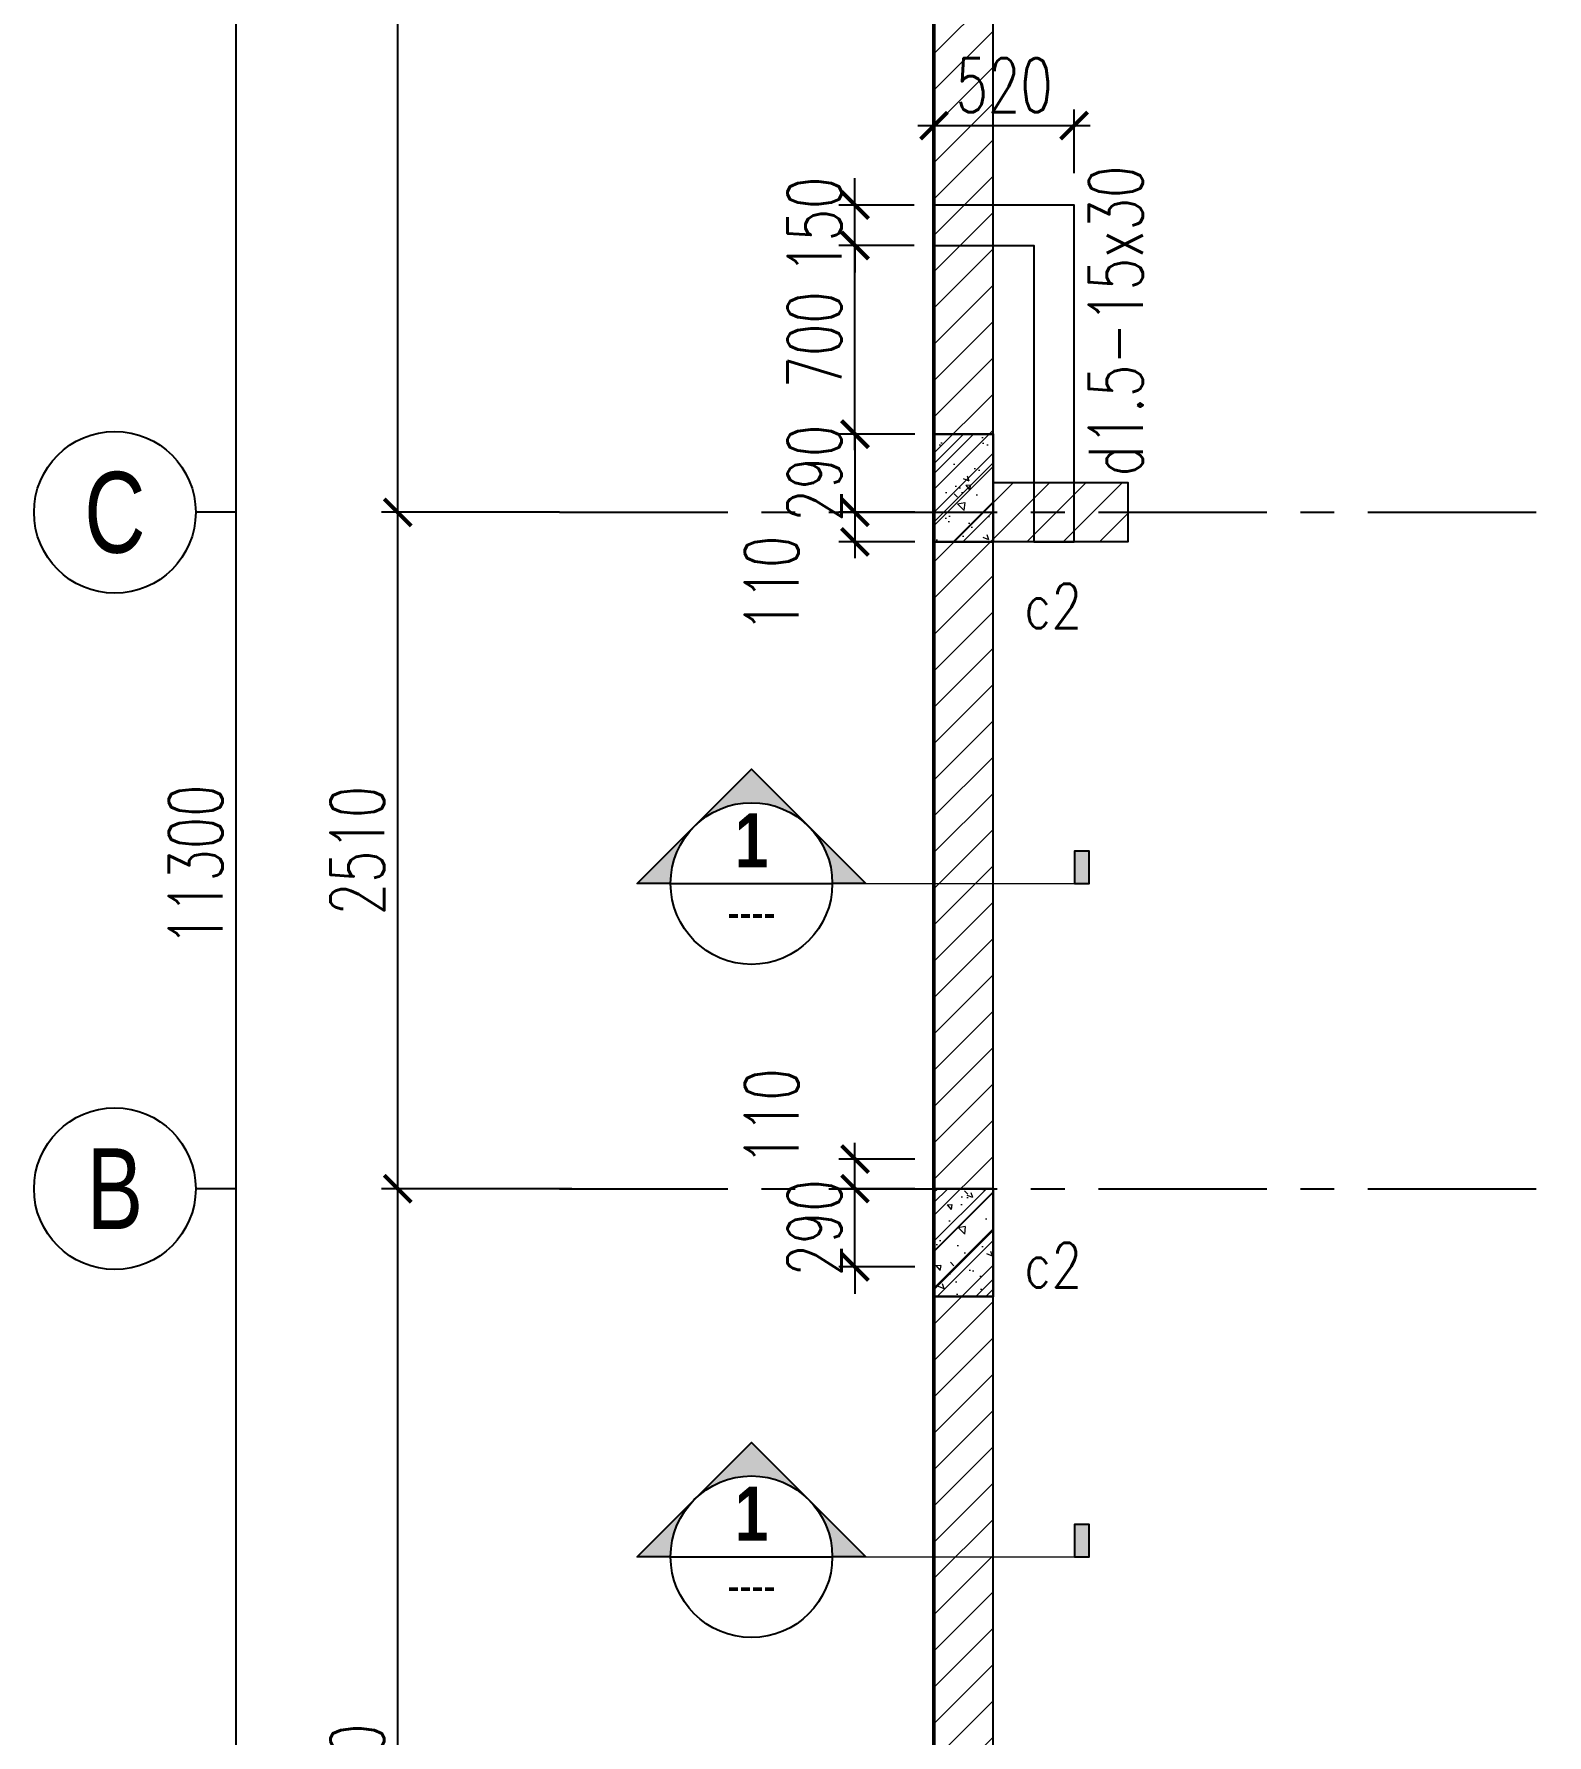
# Model space of a CAD drawing. Header units: millimetres. Extents: x -529861 to -223882, y -171969 to 61504.
# Drawn here: x -529861 to -524246, y 12006 to 18318 of the extents above; entities that cross this region are included whole.
import ezdxf
from ezdxf.enums import TextEntityAlignment as Align

# ---------------------------------------------------------------- set-up
doc = ezdxf.new("R2010")
doc.units = ezdxf.units.MM
doc.header["$LTSCALE"] = 5000
for name, pattern in [('CENTER', [2, 1.25, -0.25, 0.25, -0.25]), ('Dash', [6, 3, -3]), ('HIDDEN', [0.375, 0.25, -0.125])]:
    doc.linetypes.add(name, pattern=pattern)
doc.layers.get('Defpoints').update_dxf_attribs({"color": 143})
for name, color, linetype, lineweight in [('06- General text', 2, 'Continuous', 25), ('07- Hidden', 8, 'HIDDEN', 15), ('08- Note', 6, 'Continuous', 25), ('A-DETL-2', 1, 'Dash', 50), ('KC-COT-HATCH', 13, 'Continuous', 15), ('KC-COT-NETCAT', 2, 'Continuous', 30), ('S-Concrete', 4, 'Continuous', 25), ('S-dims', 8, 'Continuous', 18), ('S-hatch', 8, 'Continuous', 5), ('s-nomal', 32, 'Continuous', 25), ('S-text', 2, 'Continuous', 20)]:
    doc.layers.add(name, color=color, linetype=linetype, lineweight=lineweight)
for name, color, linetype in [('KC ICC-COTVACH', 3, 'Continuous'), ('KCS_AXIS', 18, 'CENTER'), ('KCS_BORDER', 3, 'Continuous'), ('KCS_CHI', 1, 'Continuous'), ('KCS_DIM', 1, 'Continuous'), ('KCS_TEXT', 2, 'Continuous')]:
    doc.layers.add(name, color=color, linetype=linetype)
doc.styles.add('Brief text', font='')
doc.styles.add('General text 1', font='')
doc.styles.add('s-text', font='vnsimli.shx', dxfattribs={"width": 0.7})
doc.styles.add('style1', font='arial.ttf', dxfattribs={"width": 0.75})
doc.styles.add('vnsimpli', font='vnsimli.shx', dxfattribs={"width": 0.65})
doc.styles.get('Brief text').set_extended_font_data('.VnHelvetInsH', bold=True)
doc.styles.get('General text 1').set_extended_font_data('.VnAvantH')
doc.dimstyles.new('1-100s', dxfattribs={"dimtxt": 200, "dimasz": 100, "dimexe": 60, "dimexo": 0, "dimgap": 50, "dimtad": 1, "dimdec": 0, "dimzin": 0, "dimdsep": 46, "dimtxsty": 's-text', "dimblk1": 'ARCHTICK', "dimblk2": 'ARCHTICK', "dimsah": 1, "dimcen": 80, "dimdle": 60, "dimclrd": 9, "dimclre": 9, "dimclrt": 2, "dimadec": 0, "dimazin": 0, "dimtfac": 0.0001, "dimtdec": 0, "dimtix": 1, "dimtmove": 1, "dimatfit": 3, "dimldrblk": 'ARCHTICK', "dimfxl": 200, "dimtolj": 1, "dimtzin": 0, "dimarcsym": 0})
pattern_1 = [(45, (173487.349945524, 123130.5743308549), (-2245.064030267288, 2245.064030267288), [])]
pattern_2 = [(45, (173487.349945524, 123130.5743308549), (-67.35192090801866, 67.35192090801866), [])]

# ---------------------------------------------------------------- blocks, each defined once
blk = doc.blocks.new('_ArchTick')
at = {"color": 0, "linetype": 'ByBlock', "const_width": 0.15}
blk.add_lwpolyline([(-0.5, -0.5), (0.5, 0.5)], dxfattribs=at)
blk = doc.blocks.new('*D1160')
at = {"layer": 'Defpoints', "color": 0, "ltscale": 1500, "transparency": 16777216}
for p in [(-32095.34346586403, -41687.54595751595), (-31448.97804727098, -41687.54595751595), (-31412.17275958155, -46137.54595751592)]:
    blk.add_point(p, dxfattribs=at)
at = {"layer": 'KCS_DIM', "color": 9, "lineweight": -2, "ltscale": 1500, "transparency": 16777216}
for p, q in [((-32095.34346586403, -46197.54595751592), (-32095.34346586403, -41627.54595751595)), ((-31448.97804727098, -41687.54595751595), (-32155.34346586403, -41687.54595751595)), ((-31412.17275958155, -46137.54595751592), (-32155.34346586403, -46137.54595751592))]:
    blk.add_line(p, q, dxfattribs=at)
at = {"layer": 'KCS_DIM', "color": 9, "lineweight": -2, "ltscale": 1500, "transparency": 16777216, "xscale": 100, "yscale": 100, "zscale": 100}
for p, rotation in [((-32095.34346586403, -41687.54595751595), 90), ((-32095.34346586403, -46137.54595751592), 270)]:
    blk.add_blockref('_ArchTick', p, dxfattribs=dict(at, rotation=rotation))
at = {"layer": 'KCS_DIM', "color": 2, "ltscale": 1500, "transparency": 16777216, "insert": (-32245.34346586404, -43912.54595751592), "char_height": 200, "attachment_point": 5, "rotation": 90, "style": 's-text'}
blk.add_mtext('\\A1;4450', dxfattribs=at)
blk = doc.blocks.new('*D1161')
at = {"layer": 'Defpoints', "color": 0, "ltscale": 1500, "transparency": 16777216}
for p in [(-32095.34346586403, -39177.54595755621), (-31495.34346586293, -39177.54595755621), (-31448.97804727098, -41687.54595751595)]:
    blk.add_point(p, dxfattribs=at)
at = {"layer": 'KCS_DIM', "color": 9, "lineweight": -2, "ltscale": 1500, "transparency": 16777216}
for p, q in [((-32095.34346586403, -41747.54595751595), (-32095.34346586403, -39117.54595755621)), ((-31495.34346586293, -39177.54595755621), (-32155.34346586403, -39177.54595755621)), ((-31448.97804727098, -41687.54595751595), (-32155.34346586403, -41687.54595751595))]:
    blk.add_line(p, q, dxfattribs=at)
at = {"layer": 'KCS_DIM', "color": 9, "lineweight": -2, "ltscale": 1500, "transparency": 16777216, "xscale": 100, "yscale": 100, "zscale": 100}
for p, rotation in [((-32095.34346586403, -39177.54595755621), 90), ((-32095.34346586403, -41687.54595751595), 270)]:
    blk.add_blockref('_ArchTick', p, dxfattribs=dict(at, rotation=rotation))
at = {"layer": 'KCS_DIM', "color": 2, "ltscale": 1500, "transparency": 16777216, "insert": (-32245.34346586404, -40432.54595753607), "char_height": 200, "attachment_point": 5, "rotation": 90, "style": 's-text'}
blk.add_mtext('\\A1;2510', dxfattribs=at)
blk = doc.blocks.new('*D1162')
at = {"layer": 'Defpoints', "color": 0, "ltscale": 1500, "transparency": 16777216}
for p in [(-32095.34346586403, -34837.5459575159), (-31345.75874680614, -34837.5459575159), (-31495.34346586293, -39177.54595755621)]:
    blk.add_point(p, dxfattribs=at)
at = {"layer": 'KCS_DIM', "color": 9, "lineweight": -2, "ltscale": 1500, "transparency": 16777216}
for p, q in [((-32095.34346586403, -39237.54595755621), (-32095.34346586403, -34777.5459575159)), ((-31345.75874680614, -34837.5459575159), (-32155.34346586403, -34837.5459575159)), ((-31495.34346586293, -39177.54595755621), (-32155.34346586403, -39177.54595755621))]:
    blk.add_line(p, q, dxfattribs=at)
at = {"layer": 'KCS_DIM', "color": 9, "lineweight": -2, "ltscale": 1500, "transparency": 16777216, "xscale": 100, "yscale": 100, "zscale": 100}
for p, rotation in [((-32095.34346586403, -34837.5459575159), 90), ((-32095.34346586403, -39177.54595755621), 270)]:
    blk.add_blockref('_ArchTick', p, dxfattribs=dict(at, rotation=rotation))
at = {"layer": 'KCS_DIM', "color": 2, "ltscale": 1500, "transparency": 16777216, "insert": (-32245.34346586404, -37007.54595753604), "char_height": 200, "attachment_point": 5, "rotation": 90, "style": 's-text'}
blk.add_mtext('\\A1;4340', dxfattribs=at)
blk = doc.blocks.new('*D1163')
at = {"layer": 'Defpoints', "color": 0, "ltscale": 1500, "transparency": 16777216}
for p in [(-32695.34346586415, -34837.54595759655), (-31495.34346586293, -34837.54595759655), (-31495.34346586293, -46137.54595755624)]:
    blk.add_point(p, dxfattribs=at)
at = {"layer": 'KCS_DIM', "color": 9, "lineweight": -2, "ltscale": 1500, "transparency": 16777216}
for p, q in [((-32695.34346586415, -46197.54595755624), (-32695.34346586415, -34777.54595759655)), ((-31495.34346586293, -34837.54595759655), (-32755.34346586415, -34837.54595759655)), ((-31495.34346586293, -46137.54595755624), (-32755.34346586415, -46137.54595755624))]:
    blk.add_line(p, q, dxfattribs=at)
at = {"layer": 'KCS_DIM', "color": 9, "lineweight": -2, "ltscale": 1500, "transparency": 16777216, "xscale": 100, "yscale": 100, "zscale": 100}
for p, rotation in [((-32695.34346586415, -34837.54595759655), 90), ((-32695.34346586415, -46137.54595755624), 270)]:
    blk.add_blockref('_ArchTick', p, dxfattribs=dict(at, rotation=rotation))
at = {"layer": 'KCS_DIM', "color": 2, "ltscale": 1500, "transparency": 16777216, "insert": (-32845.34346586415, -40487.54595757638), "char_height": 200, "attachment_point": 5, "rotation": 90, "style": 's-text'}
blk.add_mtext('\\A1;11300', dxfattribs=at)
blk = doc.blocks.new('*U935')
at = {"layer": 'KC-COT-HATCH'}
h = blk.add_hatch(dxfattribs=at)
h.set_pattern_fill('CHAU-02', color=256, scale=30, pattern_type=2)
h.set_pattern_definition([(49.99999999999999, (-758.4432547455838, -466.9000352710326), (215.178054780226, -18.82564049477853), [22.5, -247.5]), (355, (-758.4432547455838, -466.9000352710326), (-41.6254000839, 225.6576401100035), [18, -198]), (100.4514, (-740.5117507455836, -468.4688372710326), (173.5528145142065, 206.8318626182861), [19.122057, -210.3426336]), (46.18420000000001, (-758.4432547455838, -406.9000352710326), (320.1723145876933, -49.65570429870542), [33.75, -371.25]), (96.6356, (-731.7622312455837, -411.0380273710326), (280.398811664611, 292.2353612701325), [28.6830864, -315.5139]), (351.1842, (-758.4432547455838, -406.9000352710326), (280.3985835400882, 292.2355802775974), [27, -297]), (21, (-728.4432547455838, -421.9000352710326), (179.0721156355385, -120.7856671996016), [22.5, -247.5]), (226, (-728.4432547455838, -421.9000352710326), (201.5646367418057, -109.6619427481773), [17.99999999999997, -197.9999999999998]), (71.4514, (-713.5205848455837, -431.9655170710327), (252.066788574447, 96.75914901298572), [19.122057, -210.3426336]), (67.5, (-758.4432547455838, -466.9000352710326), (-46.77485499136161, 88.31233855207942), [0, -195.6, 0, -201, 0, -198.75]), (4.500000000000006, (-758.4432547455838, -466.9000352710326), (85.00527716362008, 114.0309565615238), [0, -114.6, 0, -191.1, 0, -75.75]), (327.5, (-825.3432547455836, -466.9000352710326), (160.1467308517227, -6.766461520313927), [0, -75, 0, -234, 0, -310.5]), (317.5, (-855.3432547455836, -466.9000352710326), (174.9558508027159, 30.03149469969532), [0, -97.5, 0, -155.4, 0, -220.5]), (315, (-758.4432547455838, -466.9000352710326), (90.15611460128481, 90.15611460128481), []), (315, (-758.4432547455838, -430.1500352710326), (90.15611460128481, 90.15611460128481), [])])
h.paths.add_polyline_path([(-110.0000000000002, 200.0000000000001), (-110.0000000000002, -199.9999999999999), (109.9999999999998, -199.9999999999999), (109.9999999999998, 200.0000000000001)])
at = {"layer": 'KC-COT-NETCAT'}
blk.add_lwpolyline([(-110.0000000000002, -199.9999999999999), (109.9999999999998, -199.9999999999999), (109.9999999999998, 200.0000000000001), (-110.0000000000002, 200.0000000000001)], close=True, dxfattribs=at)
blk = doc.blocks.new('MB giang tuong lka1')
at = {"layer": 'S-hatch', "linetype": 'ByBlock', "ltscale": 1500}
h = blk.add_hatch(dxfattribs=at)
h.set_pattern_fill('ANSI31', color=256, scale=1000)
h.set_pattern_definition(pattern_1)
h.paths.add_polyline_path([(220, -220), (6280.000000000058, -220), (6280.000000000058, -11080), (220, -11080)], flags=16)
h.paths.add_polyline_path([(0, 0), (6500.000000000058, 0), (6500.000000000058, -11300), (0, -11300)])
h = blk.add_hatch(dxfattribs=at)
h.set_pattern_fill('ANSI31', color=256, scale=1000)
h.set_pattern_definition(pattern_1)
h.paths.add_polyline_path([(220, -220), (6280.000000000058, -220), (6280.000000000058, -11080), (220, -11080)], flags=16)
h.paths.add_polyline_path([(0, 0), (6500.000000000058, 0), (6500.000000000058, -11300), (0, -11300)])
h = blk.add_hatch(dxfattribs=at)
h.set_pattern_fill('ANSI31', color=256, scale=30)
h.set_pattern_definition(pattern_2)
h.paths.add_polyline_path([(220, -220), (6280.000000000058, -220), (6280.000000000058, -11080), (220, -11080)], flags=16)
h.paths.add_polyline_path([(0, 0), (6500.000000000058, 0), (6500.000000000058, -11300), (0, -11300)])
h = blk.add_hatch(dxfattribs=at)
h.set_pattern_fill('ANSI31', color=256, scale=30)
h.set_pattern_definition(pattern_2)
h.paths.add_polyline_path([(220, -4230.000000000029), (720, -4230.000000000029), (720, -4450.000000000029), (220, -4450.000000000029)])
at = {"layer": 'S-Concrete'}
blk.add_lwpolyline([(219.9999999997672, -3350), (369.9999999997672, -3350), (369.9999999997381, -4450.000000000015), (519.9999999997381, -4450.000000000015), (519.9999999997381, -3240.000000000029), (519.9999999997381, -3200.000000000029), (0, -3200.000000000029), (0, -3350), (219.9999999997672, -3350)], dxfattribs=at)
at = {"layer": 's-nomal'}
for points in [[(0, 0), (6500.000000000058, 0), (6500.000000000058, -11300), (0, -11300)], [(220, -220), (6280.000000000058, -220), (6280.000000000058, -11080), (220, -11080)]]:
    blk.add_lwpolyline(points, close=True, dxfattribs=at)
at = {"layer": 's-nomal', "linetype": 'ByBlock', "ltscale": 1500}
blk.add_lwpolyline([(220, -4230.000000000029), (720, -4230.000000000029), (720, -4450.000000000029), (220, -4450.000000000029)], close=True, dxfattribs=at)
blk = doc.blocks.new('*D1570')
at = {"layer": 'Defpoints', "color": 0, "linetype": 'ByBlock', "ltscale": 1500, "transparency": 16777216}
for p in [(-526592.4648537928, 16833.15548842035), (-526814.1446059545, 16543.15548844651), (-526592.4648537928, 16543.15548844651)]:
    blk.add_point(p, dxfattribs=at)
at = {"layer": 'S-dims', "color": 9, "linetype": 'ByBlock', "lineweight": -2, "ltscale": 1500, "transparency": 16777216}
for p, q in [((-526814.1446059545, 16833.15548842035), (-526814.1446059545, 16933.15548842035)), ((-526592.4648537928, 16833.15548842035), (-526874.1446059545, 16833.15548842035)), ((-526814.1446059545, 16833.15548842035), (-526814.1446059545, 16543.15548844651)), ((-526592.4648537928, 16543.15548844651), (-526874.1446059545, 16543.15548844651)), ((-526814.1446059545, 16543.15548844651), (-526814.1446059545, 16443.15548844651))]:
    blk.add_line(p, q, dxfattribs=at)
at = {"layer": 'S-dims', "color": 9, "linetype": 'ByBlock', "lineweight": -2, "ltscale": 1500, "transparency": 16777216, "xscale": 100, "yscale": 100, "zscale": 100}
for p, rotation in [((-526814.1446059545, 16833.15548842035), 270), ((-526814.1446059545, 16543.15548844651), 90)]:
    blk.add_blockref('_ArchTick', p, dxfattribs=dict(at, rotation=rotation))
at = {"layer": 'S-dims', "color": 2, "linetype": 'ByBlock', "ltscale": 1500, "transparency": 16777216, "insert": (-526964.1446059544, 16688.15548843358), "char_height": 200, "attachment_point": 5, "rotation": 90, "style": 's-text'}
blk.add_mtext('\\A1;290', dxfattribs=at)
blk = doc.blocks.new('*D1571')
at = {"layer": 'Defpoints', "color": 0, "linetype": 'ByBlock', "ltscale": 1500, "transparency": 16777216}
for p in [(-526592.4648537928, 16543.15548844651), (-526814.1446059548, 16433.15548842034), (-526592.4648537928, 16433.15548842034)]:
    blk.add_point(p, dxfattribs=at)
at = {"layer": 'S-dims', "color": 9, "linetype": 'ByBlock', "lineweight": -2, "ltscale": 1500, "transparency": 16777216}
for p, q in [((-526814.1446059548, 16603.15548844651), (-526814.1446059548, 16373.15548842034)), ((-526592.4648537928, 16543.15548844651), (-526874.1446059548, 16543.15548844651)), ((-526592.4648537928, 16433.15548842034), (-526874.1446059548, 16433.15548842034))]:
    blk.add_line(p, q, dxfattribs=at)
at = {"layer": 'S-dims', "color": 9, "linetype": 'ByBlock', "lineweight": -2, "ltscale": 1500, "transparency": 16777216, "xscale": 100, "yscale": 100, "zscale": 100}
for p, rotation in [((-526814.1446059548, 16543.15548844651), 90), ((-526814.1446059548, 16433.15548842034), 270)]:
    blk.add_blockref('_ArchTick', p, dxfattribs=dict(at, rotation=rotation))
at = {"layer": 'S-dims', "color": 2, "linetype": 'ByBlock', "ltscale": 1500, "transparency": 16777216, "insert": (-527123.3891489267, 16276.87797506741), "char_height": 200, "attachment_point": 5, "rotation": 90, "style": 's-text'}
blk.add_mtext('\\A1;110', dxfattribs=at)
blk = doc.blocks.new('*D1572')
at = {"layer": 'Defpoints', "color": 0, "linetype": 'ByBlock', "ltscale": 1500, "transparency": 16777216}
for p in [(-526814.1446059548, 14033.15548848677), (-526592.4648537928, 14033.15548848677), (-526592.4648537928, 13743.15548851293)]:
    blk.add_point(p, dxfattribs=at)
at = {"layer": 'S-dims', "color": 9, "linetype": 'ByBlock', "lineweight": -2, "ltscale": 1500, "transparency": 16777216}
for p, q in [((-526814.1446059548, 14033.15548848677), (-526814.1446059548, 14133.15548848677)), ((-526592.4648537928, 14033.15548848677), (-526874.1446059548, 14033.15548848677)), ((-526814.1446059548, 13743.15548851293), (-526814.1446059548, 14033.15548848677)), ((-526592.4648537928, 13743.15548851293), (-526874.1446059548, 13743.15548851293)), ((-526814.1446059548, 13743.15548851293), (-526814.1446059548, 13643.15548851293))]:
    blk.add_line(p, q, dxfattribs=at)
at = {"layer": 'S-dims', "color": 9, "linetype": 'ByBlock', "lineweight": -2, "ltscale": 1500, "transparency": 16777216, "xscale": 100, "yscale": 100, "zscale": 100}
for p, rotation in [((-526814.1446059548, 14033.15548848677), 270), ((-526814.1446059548, 13743.15548851293), 90)]:
    blk.add_blockref('_ArchTick', p, dxfattribs=dict(at, rotation=rotation))
at = {"layer": 'S-dims', "color": 2, "linetype": 'ByBlock', "ltscale": 1500, "transparency": 16777216, "insert": (-526964.1446059546, 13888.15548849999), "char_height": 200, "attachment_point": 5, "rotation": 90, "style": 's-text'}
blk.add_mtext('\\A1;290', dxfattribs=at)
blk = doc.blocks.new('*D1573')
at = {"layer": 'Defpoints', "color": 0, "linetype": 'ByBlock', "ltscale": 1500, "transparency": 16777216}
for p in [(-526814.144605955, 14143.15548851294), (-526592.4648537928, 14143.15548851294), (-526592.4648537928, 14033.15548848677)]:
    blk.add_point(p, dxfattribs=at)
at = {"layer": 'S-dims', "color": 9, "linetype": 'ByBlock', "lineweight": -2, "ltscale": 1500, "transparency": 16777216}
for p, q in [((-526814.144605955, 13973.15548848677), (-526814.144605955, 14203.15548851294)), ((-526592.4648537928, 14143.15548851294), (-526874.144605955, 14143.15548851294)), ((-526592.4648537928, 14033.15548848677), (-526874.144605955, 14033.15548848677))]:
    blk.add_line(p, q, dxfattribs=at)
at = {"layer": 'S-dims', "color": 9, "linetype": 'ByBlock', "lineweight": -2, "ltscale": 1500, "transparency": 16777216, "xscale": 100, "yscale": 100, "zscale": 100}
for p, rotation in [((-526814.144605955, 14143.15548851294), 90), ((-526814.144605955, 14033.15548848677), 270)]:
    blk.add_blockref('_ArchTick', p, dxfattribs=dict(at, rotation=rotation))
at = {"layer": 'S-dims', "color": 2, "linetype": 'ByBlock', "ltscale": 1500, "transparency": 16777216, "insert": (-527123.3891489267, 14299.43300186586), "char_height": 200, "attachment_point": 5, "rotation": 90, "style": 's-text'}
blk.add_mtext('\\A1;110', dxfattribs=at)
blk = doc.blocks.new('*D1585')
at = {"layer": 'Defpoints', "color": 0, "linetype": 'ByBlock', "ltscale": 1500, "transparency": 16777216}
for p in [(-526814.1446059548, 17533.15548836591), (-526594.2350161158, 17533.15548836591), (-526594.2350161158, 16833.15548842029)]:
    blk.add_point(p, dxfattribs=at)
at = {"layer": 'S-dims', "color": 9, "linetype": 'ByBlock', "lineweight": -2, "ltscale": 1500, "transparency": 16777216}
for p, q in [((-526814.1446059548, 16773.15548842029), (-526814.1446059548, 17593.15548836591)), ((-526594.2350161158, 17533.15548836591), (-526874.1446059548, 17533.15548836591)), ((-526594.2350161158, 16833.15548842029), (-526874.1446059548, 16833.15548842029))]:
    blk.add_line(p, q, dxfattribs=at)
at = {"layer": 'S-dims', "color": 9, "linetype": 'ByBlock', "lineweight": -2, "ltscale": 1500, "transparency": 16777216, "xscale": 100, "yscale": 100, "zscale": 100}
for p, rotation in [((-526814.1446059548, 17533.15548836591), 90), ((-526814.1446059548, 16833.15548842029), 270)]:
    blk.add_blockref('_ArchTick', p, dxfattribs=dict(at, rotation=rotation))
at = {"layer": 'S-dims', "color": 2, "linetype": 'ByBlock', "ltscale": 1500, "transparency": 16777216, "insert": (-526964.1446059546, 17183.15548839325), "char_height": 200, "attachment_point": 5, "rotation": 90, "style": 's-text'}
blk.add_mtext('\\A1;700', dxfattribs=at)
blk = doc.blocks.new('*D1586')
at = {"layer": 'Defpoints', "color": 0, "linetype": 'ByBlock', "ltscale": 1500, "transparency": 16777216}
for p in [(-526814.1446059549, 17683.15548836588), (-526594.2350161158, 17683.15548836588), (-526594.2350161158, 17533.15548836591)]:
    blk.add_point(p, dxfattribs=at)
at = {"layer": 'S-dims', "color": 9, "linetype": 'ByBlock', "lineweight": -2, "ltscale": 1500, "transparency": 16777216}
for p, q in [((-526814.1446059549, 17683.15548836588), (-526814.1446059549, 17783.15548836588)), ((-526594.2350161158, 17683.15548836588), (-526874.1446059549, 17683.15548836588)), ((-526814.1446059549, 17533.15548836591), (-526814.1446059549, 17683.15548836588)), ((-526594.2350161158, 17533.15548836591), (-526874.1446059549, 17533.15548836591)), ((-526814.1446059549, 17533.15548836591), (-526814.1446059549, 17433.15548836591))]:
    blk.add_line(p, q, dxfattribs=at)
at = {"layer": 'S-dims', "color": 9, "linetype": 'ByBlock', "lineweight": -2, "ltscale": 1500, "transparency": 16777216, "xscale": 100, "yscale": 100, "zscale": 100}
for p, rotation in [((-526814.1446059549, 17683.15548836588), 270), ((-526814.1446059549, 17533.15548836591), 90)]:
    blk.add_blockref('_ArchTick', p, dxfattribs=dict(at, rotation=rotation))
at = {"layer": 'S-dims', "color": 2, "linetype": 'ByBlock', "ltscale": 1500, "transparency": 16777216, "insert": (-526964.1446059548, 17608.15548836604), "char_height": 200, "attachment_point": 5, "rotation": 90, "style": 's-text'}
blk.add_mtext('\\A1;150', dxfattribs=at)
blk = doc.blocks.new('*D1588')
at = {"layer": 'Defpoints', "color": 0, "linetype": 'ByBlock', "ltscale": 1500, "transparency": 16777216}
for p in [(-526001.0094672648, 17977.85008477937), (-526521.0094672644, 17802.09981736464), (-526001.0094672648, 17802.09981736464)]:
    blk.add_point(p, dxfattribs=at)
at = {"layer": 'S-dims', "color": 9, "linetype": 'ByBlock', "lineweight": -2, "ltscale": 1500, "transparency": 16777216}
for p, q in [((-526521.0094672644, 17802.09981736464), (-526521.0094672644, 18037.85008477937)), ((-526001.0094672648, 17802.09981736464), (-526001.0094672648, 18037.85008477937)), ((-526581.0094672644, 17977.85008477937), (-525941.0094672648, 17977.85008477937))]:
    blk.add_line(p, q, dxfattribs=at)
at = {"layer": 'S-dims', "color": 9, "linetype": 'ByBlock', "lineweight": -2, "ltscale": 1500, "transparency": 16777216, "xscale": 100, "yscale": 100, "zscale": 100, "rotation": 180}
blk.add_blockref('_ArchTick', (-526521.0094672644, 17977.85008477937), dxfattribs=at)
at = {"layer": 'S-dims', "color": 9, "linetype": 'ByBlock', "lineweight": -2, "ltscale": 1500, "transparency": 16777216, "xscale": 100, "yscale": 100, "zscale": 100}
blk.add_blockref('_ArchTick', (-526001.0094672648, 17977.85008477937), dxfattribs=at)
at = {"layer": 'S-dims', "color": 2, "linetype": 'ByBlock', "ltscale": 1500, "transparency": 16777216, "insert": (-526261.0094672646, 18127.85008477937), "char_height": 200, "attachment_point": 5, "style": 's-text'}
blk.add_mtext('\\A1;520', dxfattribs=at)
blk = doc.blocks.new('*U952')
at = {"layer": '08- Note'}
h = blk.add_hatch(color=256, dxfattribs=at)
h.paths.add_polyline_path([(7.656031923859189e-10, 8.485281374021273), (-4.242640686627834, 4.242640687167202, -0.1989123673796904), (6.095685653141761e-10, 5.999999999780815, -0.1989123673796165), (4.242640687621381, 4.242640686626697)])
h.paths.add_polyline_path([(-8.485281374030937, 3.040346311544249e-10), (-5.999999999780814, 1.457262673276138e-10, -0.1989123673800045), (-4.242640686628403, 4.242640687167202)])
h.paths.add_polyline_path([(4.242640687621381, 4.242640686626697, -0.1989123673800453), (6.000000000235563, -6.18663512250606e-10), (8.485281374484547, -7.75835007700126e-10)])
blk.add_hatch(color=256, dxfattribs=at).paths.add_polyline_path([(23.97891921378897, -1.797113567462106e-09), (25.0525435055678, -1.867803802530631e-09), (25.05254350572583, 2.399999998163622), (23.97891921394697, 2.399999998234313)])
at = {"ltscale": 500}
blk.add_line((6.00000000024011, -6.133344417327052e-10), (25.0525435055678, -1.867803802530633e-09), dxfattribs=at)
at = {"layer": '08- Note'}
blk.add_line((-6.000000000021828, 0), (6.000000000021828, 0), dxfattribs=at)
blk.add_lwpolyline([(-5.999999999780814, 1.457262673276138e-10), (-8.485281374030368, 3.040346311543875e-10), (7.656031923859936e-10, 8.48528137402241), (8.485281374485115, -7.769718760773798e-10), (6.000000000235563, -6.18663512250606e-10)], dxfattribs=at)
blk.add_lwpolyline([(23.97891921378897, -1.797113567462106e-09), (25.0525435055678, -1.867803802530631e-09), (25.05254350572583, 2.399999998163622), (23.97891921394697, 2.399999998234313)], close=True, dxfattribs=at)
blk.add_circle((0, 0), 6.000000000008123, dxfattribs=at)
at = {"layer": '06- General text', "style": 'Brief text', "width": 0.8}
blk.add_attdef('VIEW-NUMBER', text='', height=4, dxfattribs=at).set_placement((0, 0), align=Align.BOTTOM_CENTER)
at = {"layer": '06- General text', "style": 'General text 1', "width": 0.8}
blk.add_attdef('SHEET-NUMBER', text='', height=2.5, dxfattribs=at).set_placement((0, -0.8735977943960904), align=Align.TOP_CENTER)
blk = doc.blocks.new('*U953')
at = {"layer": '08- Note'}
h = blk.add_hatch(color=256, dxfattribs=at)
h.paths.add_polyline_path([(7.656031923859189e-10, 8.485281374021273), (-4.242640686627834, 4.242640687167202, -0.1989123673796904), (6.095685653141761e-10, 5.999999999780815, -0.1989123673796165), (4.242640687621381, 4.242640686626697)])
h.paths.add_polyline_path([(-8.485281374030937, 3.040346311544249e-10), (-5.999999999780814, 1.457262673276138e-10, -0.1989123673800045), (-4.242640686628403, 4.242640687167202)])
h.paths.add_polyline_path([(4.242640687621381, 4.242640686626697, -0.1989123673800453), (6.000000000235563, -6.18663512250606e-10), (8.485281374484547, -7.75835007700126e-10)])
blk.add_hatch(color=256, dxfattribs=at).paths.add_polyline_path([(23.97891921378897, -1.797113567462106e-09), (25.0525435055678, -1.867803802530631e-09), (25.05254350572583, 2.399999998163622), (23.97891921394697, 2.399999998234313)])
at = {"ltscale": 500}
blk.add_line((6.00000000024011, -6.133344417327052e-10), (25.0525435055678, -1.867803802530633e-09), dxfattribs=at)
at = {"layer": '08- Note'}
blk.add_line((-6.000000000021828, 0), (6.000000000021828, 0), dxfattribs=at)
blk.add_lwpolyline([(-5.999999999780814, 1.457262673276138e-10), (-8.485281374030368, 3.040346311543875e-10), (7.656031923859936e-10, 8.48528137402241), (8.485281374485115, -7.769718760773798e-10), (6.000000000235563, -6.18663512250606e-10)], dxfattribs=at)
blk.add_lwpolyline([(23.97891921378897, -1.797113567462106e-09), (25.0525435055678, -1.867803802530631e-09), (25.05254350572583, 2.399999998163622), (23.97891921394697, 2.399999998234313)], close=True, dxfattribs=at)
blk.add_circle((0, 0), 6.000000000008123, dxfattribs=at)
at = {"layer": '06- General text', "style": 'Brief text', "width": 0.8}
blk.add_attdef('VIEW-NUMBER', text='', height=4, dxfattribs=at).set_placement((0, 0), align=Align.BOTTOM_CENTER)
at = {"layer": '06- General text', "style": 'General text 1', "width": 0.8}
blk.add_attdef('SHEET-NUMBER', text='', height=2.5, dxfattribs=at).set_placement((0, -0.8735977943960904), align=Align.TOP_CENTER)
blk = doc.blocks.new('2-LUOI TRUC')
at = {"layer": 'KCS_AXIS', "ltscale": 0.1}
for p, q in [((-30105.34346586303, -46766.54382074761), (-30105.34346586303, -33447.5459575562)), ((-31495.34346586291, -39177.5459575562), (-22215.34346586291, -39177.5459575562)), ((-31495.34346586291, -41687.54595751593), (-22215.34346586291, -41687.54595751593))]:
    blk.add_line(p, q, dxfattribs=at)
at = {"layer": 'KCS_CHI', "ltscale": 1500}
for p, q in [((-32695.34346586291, -39177.5459575562), (-32845.34346586291, -39177.5459575562)), ((-32695.34346586291, -41687.54595751593), (-32845.34346586291, -41687.54595751593))]:
    blk.add_line(p, q, dxfattribs=at)
for centre in [(-33145.34346586291, -39177.5459575562), (-33145.34346586291, -41687.54595751593)]:
    blk.add_circle(centre, 300, dxfattribs=at)
at = {"layer": 'KCS_TEXT', "color": 4, "ltscale": 1500, "style": 'style1', "width": 0.75}
for s, p in [('C', (-33145.34346586291, -39177.5459575562)), ('B', (-33145.34346586291, -41687.54595751593))]:
    blk.add_text(s, height=300, dxfattribs=at).set_placement(p, align=Align.MIDDLE_CENTER)
at = {"layer": 'KCS_DIM', "ltscale": 1500}
for base, p1, p2, picture, middle in [((-32695.34346586415, -34837.54595759655), (-31495.34346586291, -46137.54595755623), (-31495.34346586291, -34837.54595759654), '*D1163', (-32845.34346586415, -40487.54595757638)), ((-32095.34346586403, -34837.5459575159), (-31495.34346586291, -39177.5459575562), (-31345.75874680612, -34837.54595751589), '*D1162', (-32245.34346586404, -37007.54595753604)), ((-32095.34346586403, -39177.54595755621), (-31448.97804727097, -41687.54595751593), (-31495.34346586291, -39177.5459575562), '*D1161', (-32245.34346586404, -40432.54595753607)), ((-32095.34346586403, -41687.54595751595), (-31412.17275958153, -46137.5459575159), (-31448.97804727097, -41687.54595751593), '*D1160', (-32245.34346586404, -43912.54595751592))]:
    dim = blk.add_linear_dim(base=base, p1=p1, p2=p2, angle=90, dimstyle='1-100s', dxfattribs=at)
    dim.commit()
    dim.dimension.update_dxf_attribs({"geometry": picture, "text_midpoint": middle})
blk = doc.blocks.new('2-MBC')
at = {"layer": 'KC ICC-COTVACH', "xscale": -1, "rotation": 180}
for p in [(5.413312464952469e-09, 6939.999999973821), (5.820766091346741e-11, 4139.999999919339)]:
    blk.add_blockref('*U935', p, dxfattribs=at)
at = {"layer": 'KCS_AXIS'}
blk.add_blockref('2-LUOI TRUC', (29995.34346586291, 46027.5459575562), dxfattribs=at)

msp = doc.modelspace()

# ---------------------------------------------------------------- linework, layer by layer
at = {"layer": 'A-DETL-2'}
msp.add_line((-526521.0094672644, 9583.155488486827), (-526521.0094672644, 23383.15548848681), dxfattribs=at)

# ---------------------------------------------------------------- block references
at = {"layer": '07- Hidden', "xscale": 50, "yscale": 50, "zscale": 50}
for name, p in [('*U953', (-527198.3221516199, 15165.67097790402)), ('*U952', (-527198.3221516199, 12667.39442631721))]:
    msp.add_blockref(name, p, dxfattribs=at).add_auto_attribs({'VIEW-NUMBER': '1', 'SHEET-NUMBER': '----'})
at = {"layer": 'KCS_BORDER', "ltscale": 1500}
msp.add_blockref('2-MBC', (-526411.0094672644, 9693.155488446522), dxfattribs=at)
at = {"layer": 'S-Concrete'}
msp.add_blockref('MB giang tuong lka1', (-526521.0094672644, 20883.1554883659), dxfattribs=at)

# ---------------------------------------------------------------- texts
at = {"layer": 'S-text', "style": 'vnsimpli', "width": 0.7}
msp.add_text('d1.5-15x30', height=200, rotation=90, dxfattribs=at).set_placement((-525746.492551442, 16677.02315269835))
at = {"layer": 'S-text', "style": 's-text', "width": 0.8}
for p in [(-526079.0490230378, 16113.10336742571, 7.522345590145895e-07), (-526079.0490230378, 13666.91865541733, 7.522345590145895e-07)]:
    msp.add_text('c2', height=165, dxfattribs=at).set_placement(p, align=Align.CENTER)

# ---------------------------------------------------------------- dimensions: what is measured, and where the dimension line sits
at = {"layer": 'S-dims', "linetype": 'ByBlock', "ltscale": 1500}
dim = msp.add_linear_dim(base=(-526001.0094672648, 17977.85008477937), p1=(-526521.0094672644, 17802.09981736464), p2=(-526001.0094672648, 17802.09981736464), dimstyle='1-100s', dxfattribs=at)
dim.commit()
dim.dimension.update_dxf_attribs({"geometry": '*D1588', "text_midpoint": (-526261.0094672646, 18127.85008477937)})
for base, p1, p2, angle, picture, middle in [((-526814.1446059549, 17683.15548836588), (-526594.2350161156, 17533.1554883659), (-526594.2350161156, 17683.15548836588), 90, '*D1586', (-526964.1446059548, 17608.15548836604)), ((-526814.1446059548, 17533.15548836591), (-526594.2350161156, 16833.15548842029), (-526594.2350161156, 17533.1554883659), 90, '*D1585', (-526964.1446059546, 17183.15548839325)), ((-526814.1446059545, 16543.15548844651), (-526592.4648537926, 16833.15548842034), (-526592.4648537926, 16543.15548844651), 90, '*D1570', (-526964.1446059544, 16688.15548843358)), ((-526814.1446059548, 14033.15548848677), (-526592.4648537926, 13743.15548851292), (-526592.4648537926, 14033.15548848676), 270, '*D1572', (-526964.1446059546, 13888.15548849999))]:
    dim = msp.add_linear_dim(base=base, p1=p1, p2=p2, angle=angle, dimstyle='1-100s', dxfattribs=at)
    dim.commit()
    dim.dimension.update_dxf_attribs({"geometry": picture, "text_midpoint": middle})
for base, p1, p2, angle, picture, middle in [((-526814.1446059548, 16433.15548842034), (-526592.4648537926, 16543.15548844651), (-526592.4648537926, 16433.15548842033), 90, '*D1571', (-526973.3891489267, 16276.87797506741)), ((-526814.144605955, 14143.15548851294), (-526592.4648537926, 14033.15548848676), (-526592.4648537926, 14143.15548851294), 270, '*D1573', (-526973.3891489267, 14299.43300186586))]:
    dim = msp.add_linear_dim(base=base, p1=p1, p2=p2, angle=angle, dimstyle='1-100s', dxfattribs=at)
    dim.commit()
    dim.dimension.update_dxf_attribs({"geometry": picture, "text_midpoint": middle, "dimtype": 160})

doc.saveas('drawing.dxf')
